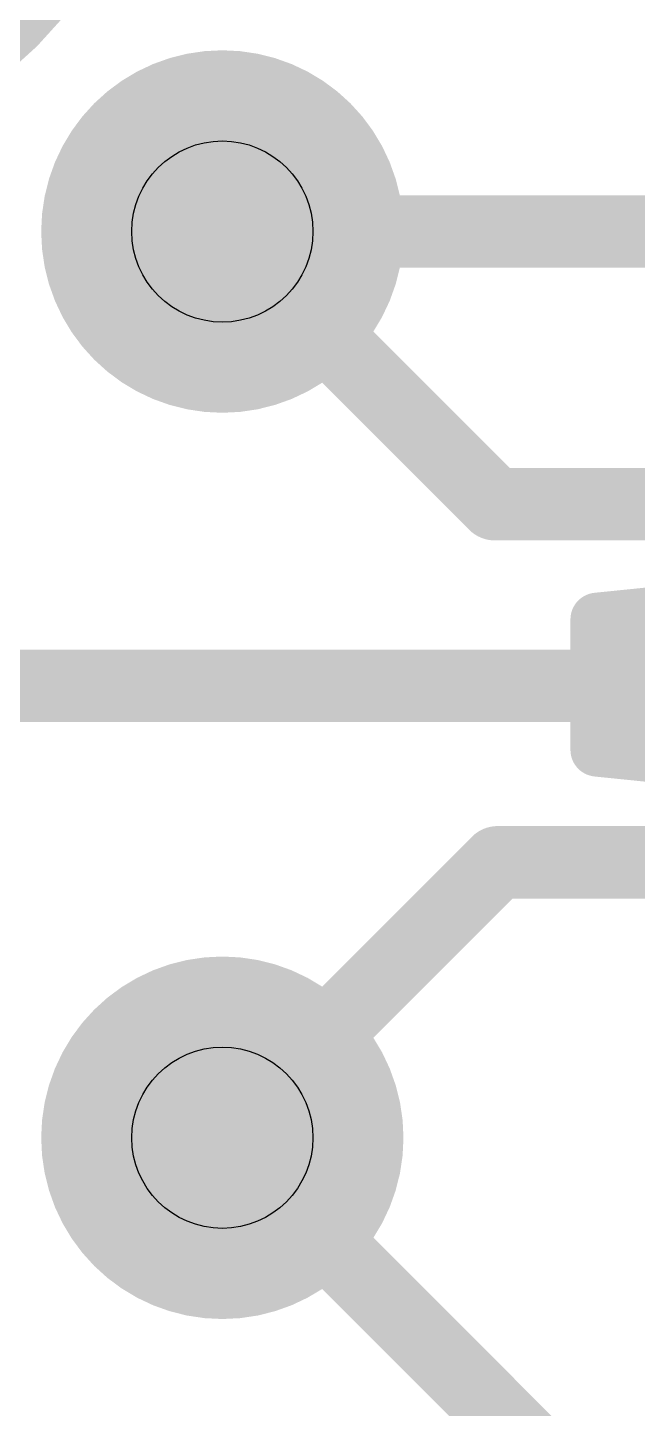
# Model space of a CAD drawing. Extents: x -43 to 64, y -8 to 16.
# Drawn here: x 4.534 to 6.244, y 6.862 to 10.732 of the extents above; entities that cross this region are included whole.
import ezdxf

# ---------------------------------------------------------------- set-up
doc = ezdxf.new("R2010")
doc.units = 0
for name, color, linetype in [('1', 12, 'CONTINUOUS'), ('16', 132, 'CONTINUOUS'), ('18', 110, 'CONTINUOUS'), ('22', 40, 'CONTINUOUS'), ('39', 12, 'CONTINUOUS'), ('44', 253, 'CONTINUOUS')]:
    doc.layers.add(name, color=color, linetype=linetype)

# ---------------------------------------------------------------- blocks, each defined once
blk = doc.blocks.new('ROUNDV')
at = {"const_width": 0.5}
blk.add_lwpolyline([(0, -0.25, 1), (0, 0.25, 1), (0, -0.25)], format="xyb", dxfattribs=at)

msp = doc.modelspace()

# ---------------------------------------------------------------- linework, layer by layer
at = {"layer": '1', "const_width": 0.2032}
for points in [[(5.8442, 9.3958), (5.08, 10.16)], [(6.8436, 9.3958), (5.8442, 9.3958)], [(6.8436, 8.8867), (3.8067, 8.8867)], [(5.852, 8.392), (5.08, 7.62)], [(6.8436, 8.392), (5.852, 8.392)]]:
    msp.add_lwpolyline(points, dxfattribs=at)
at = {"layer": '1', "const_width": 0.1016}
for points in [[(5.1159, 10.1959, 1), (5.0441, 10.1241)], [(5.8442, 9.4466, 1), (5.8442, 9.345)], [(5.8082, 9.3599, 1), (5.8801, 9.4318)], [(5.852, 8.4428, 1), (5.852, 8.3412)], [(5.888, 8.3561, 1), (5.8161, 8.428)], [(5.0441, 7.6559, 1), (5.1159, 7.5841)]]:
    msp.add_lwpolyline(points, format="xyb", dxfattribs=at)
at = {"layer": '16', "const_width": 0.2032}
for points in [[(5.08, 10.16), (6.35, 10.16)], [(5.08, 7.62), (6.35, 6.35)]]:
    msp.add_lwpolyline(points, dxfattribs=at)
at = {"layer": '16', "const_width": 0.1016}
for points in [[(5.08, 10.2108, 1), (5.08, 10.1092)], [(5.1159, 7.6559, 1), (5.0441, 7.5841)]]:
    msp.add_lwpolyline(points, format="xyb", dxfattribs=at)
at = {"layer": '22', "const_width": 0.15}
for points in [[(6.1312, 9.0728), (6.6151, 9.122)], [(6.1312, 8.7072), (6.1312, 9.0728)], [(6.1312, 9), (7.1657, 9)], [(6.1312, 8.85), (7.1564, 8.85)], [(6.6151, 8.658), (6.1312, 8.7072)], [(6.202, 8.7), (7.1936, 8.7)]]:
    msp.add_lwpolyline(points, dxfattribs=at)
at = {"layer": '22', "const_width": 0.075}
for points in [[(6.1687, 9.0728, 1), (6.0937, 9.0728)], [(6.1274, 9.1101, 1), (6.135, 9.0355)], [(6.1312, 9.0375, 1), (6.1312, 8.9625)], [(6.1312, 8.8875, 1), (6.1312, 8.8125)], [(6.135, 8.7445, 1), (6.1274, 8.6699)], [(6.202, 8.7375, 1), (6.202, 8.6625)], [(6.0937, 8.7072, 1), (6.1687, 8.7072)]]:
    msp.add_lwpolyline(points, format="xyb", dxfattribs=at)
at = {"layer": '39', "const_width": 0.127}
msp.add_lwpolyline([(2.54, 9.906, 1), (2.54, 15.494, 1), (2.54, 9.906)], format="xyb", dxfattribs=at)
at = {"layer": '44'}
for centre in [(5.08, 10.16), (5.08, 7.62)]:
    msp.add_circle(centre, 0.254, dxfattribs=at)

# ---------------------------------------------------------------- block references
at = {"layer": '18', "xscale": 1.016, "yscale": 1.016}
for p in [(5.08, 10.16), (5.08, 10.16), (5.08, 7.62), (5.08, 7.62)]:
    msp.add_blockref('ROUNDV', p, dxfattribs=at)

doc.saveas('drawing.dxf')
